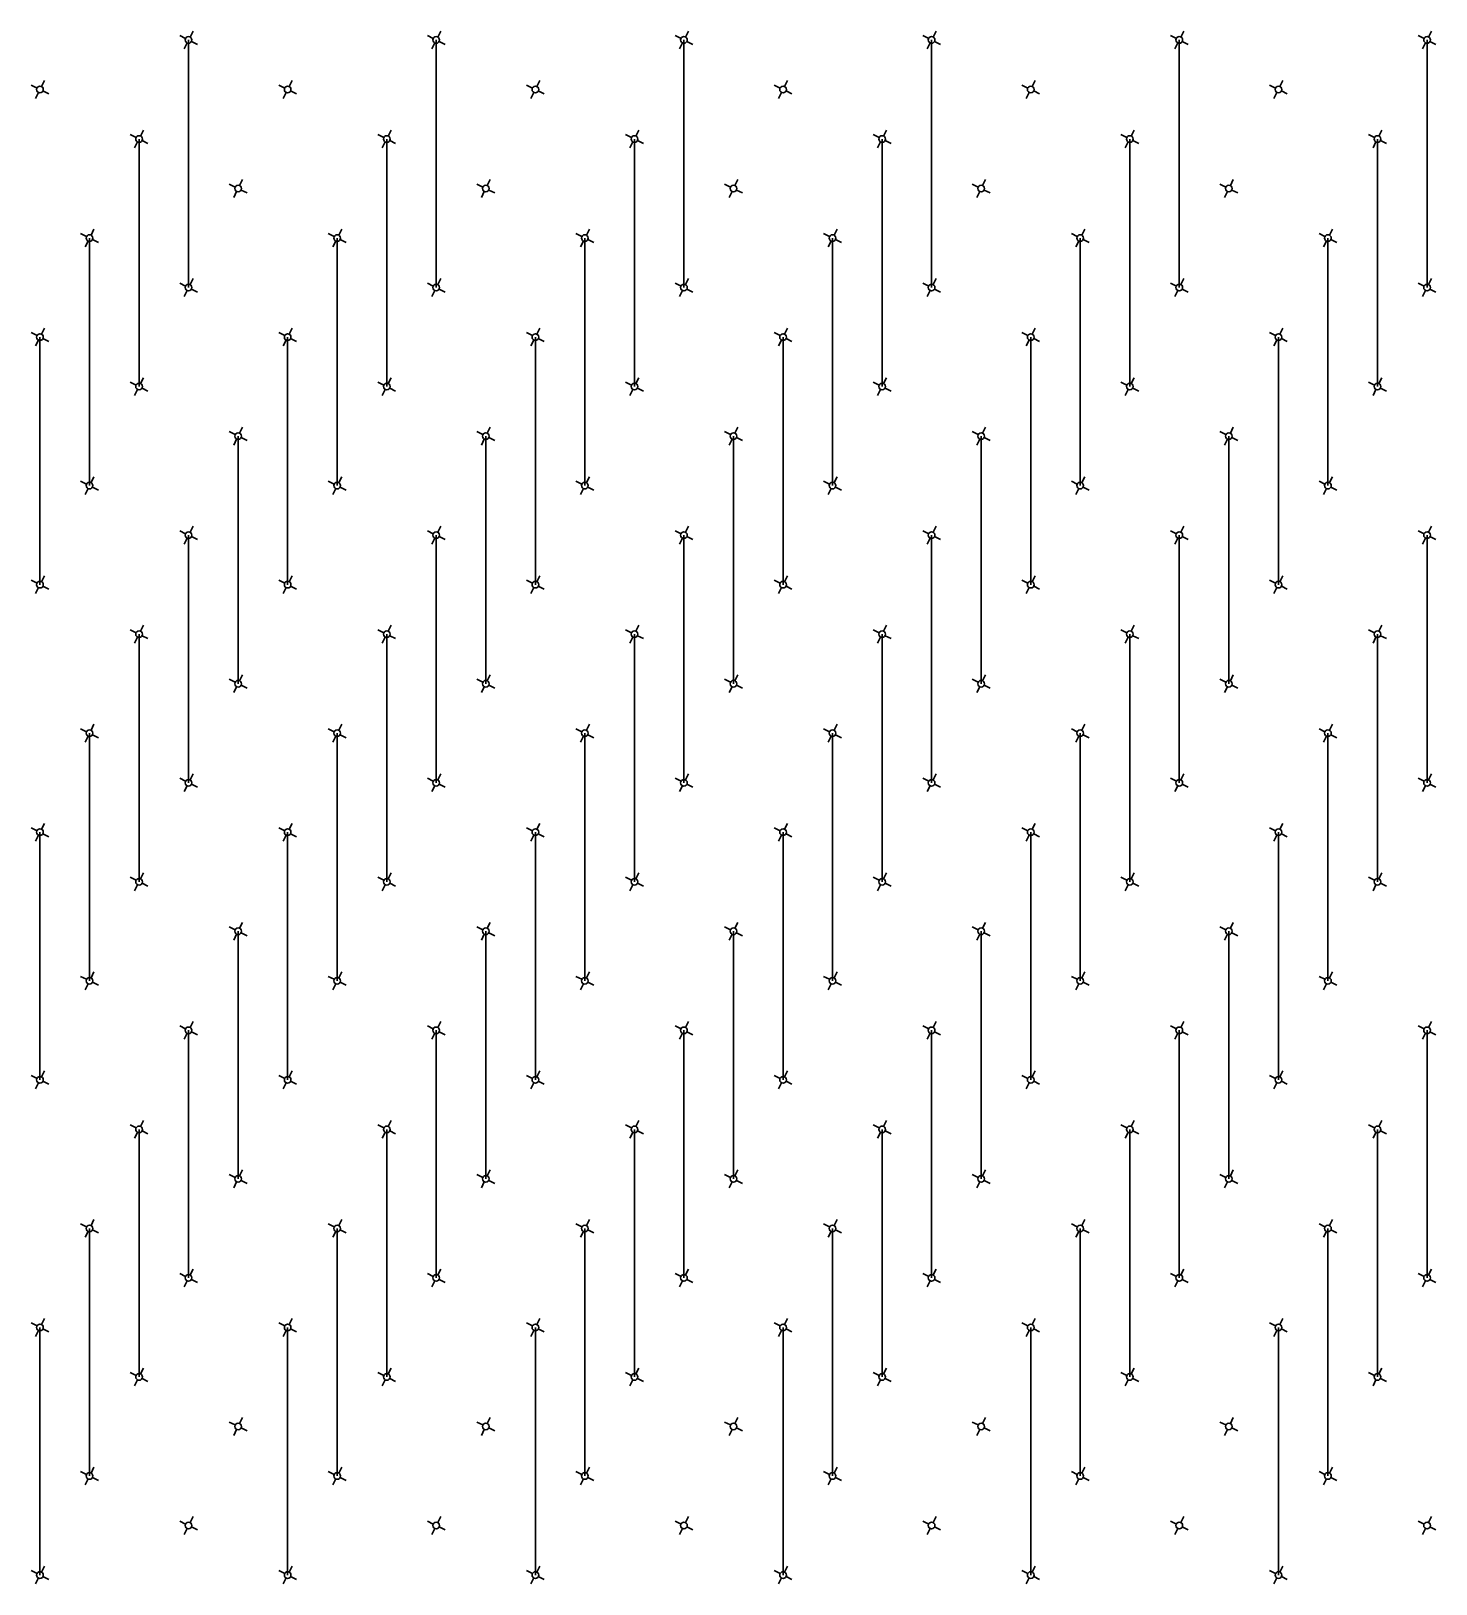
# Model space of a CAD drawing. Header units: millimetres. Extents: x 939 to 21029, y -693 to 9787.
# Drawn here: x 5473 to 6107, y 689 to 1391 of the extents above; entities that cross this region are included whole.
import ezdxf

# ---------------------------------------------------------------- set-up
doc = ezdxf.new("R2010")
doc.units = ezdxf.units.MM
for name, color, linetype, lineweight in [('橘黄色', 30, 'Continuous', 30), ('浅蓝色', 141, 'Continuous', 30), ('灰色', 9, 'Continuous', 30), ('蓝色', 160, 'Continuous', 30), ('黄色', 41, 'Continuous', 30), ('黑白', 7, 'Continuous', 30)]:
    doc.layers.add(name, color=color, linetype=linetype, lineweight=lineweight)

msp = doc.modelspace()

# ---------------------------------------------------------------- linework, layer by layer
at = {"layer": '橘黄色'}
for p, q in [((5542.88, 1387.32), (5540.2, 1388.66)), ((5654.68, 1387.32), (5652, 1388.66)), ((5766.49, 1387.32), (5763.8, 1388.66)), ((5878.29, 1387.32), (5875.61, 1388.66)), ((5990.09, 1387.32), (5987.41, 1388.66)), ((6101.9, 1387.32), (6099.21, 1388.66)), ((5478.48, 1363.62), (5481.16, 1362.28)), ((5590.28, 1363.62), (5592.97, 1362.28)), ((5702.09, 1363.62), (5704.77, 1362.28)), ((5813.89, 1363.62), (5816.57, 1362.28)), ((5925.69, 1363.62), (5928.38, 1362.28)), ((6037.5, 1363.62), (6040.18, 1362.28)), ((5520.52, 1342.6), (5517.84, 1343.94)), ((5632.32, 1342.6), (5629.64, 1343.94)), ((5744.13, 1342.6), (5741.44, 1343.94)), ((5855.93, 1342.6), (5853.25, 1343.94)), ((5967.73, 1342.6), (5965.05, 1343.94)), ((6079.54, 1342.6), (6076.85, 1343.94)), ((5567.92, 1318.9), (5570.61, 1317.56)), ((5679.73, 1318.9), (5682.41, 1317.56)), ((5791.53, 1318.9), (5794.21, 1317.56)), ((5903.33, 1318.9), (5906.02, 1317.56)), ((6015.14, 1318.9), (6017.82, 1317.56)), ((5498.16, 1297.88), (5495.47, 1299.22)), ((5609.96, 1297.88), (5607.28, 1299.22)), ((5721.76, 1297.88), (5719.08, 1299.22)), ((5833.57, 1297.88), (5830.88, 1299.22)), ((5945.37, 1297.88), (5942.69, 1299.22)), ((6057.17, 1297.88), (6054.49, 1299.22)), ((5545.56, 1274.18), (5548.25, 1272.83)), ((5657.37, 1274.18), (5660.05, 1272.83)), ((5769.17, 1274.18), (5771.85, 1272.83)), ((5880.97, 1274.18), (5883.66, 1272.83)), ((5992.78, 1274.18), (5995.46, 1272.83)), ((6104.58, 1274.18), (6107.26, 1272.83)), ((5475.8, 1253.16), (5473.11, 1254.5)), ((5587.6, 1253.16), (5584.92, 1254.5)), ((5699.4, 1253.16), (5696.72, 1254.5)), ((5811.21, 1253.16), (5808.52, 1254.5)), ((5923.01, 1253.16), (5920.33, 1254.5)), ((6034.81, 1253.16), (6032.13, 1254.5)), ((5523.2, 1229.46), (5525.89, 1228.11)), ((5635.01, 1229.46), (5637.69, 1228.11)), ((5746.81, 1229.46), (5749.49, 1228.11)), ((5858.61, 1229.46), (5861.3, 1228.11)), ((5970.42, 1229.46), (5973.1, 1228.11)), ((6082.22, 1229.46), (6084.9, 1228.11)), ((5565.24, 1208.44), (5562.56, 1209.78)), ((5677.04, 1208.44), (5674.36, 1209.78)), ((5788.85, 1208.44), (5786.16, 1209.78)), ((5900.65, 1208.44), (5897.97, 1209.78)), ((6012.45, 1208.44), (6009.77, 1209.78)), ((5500.84, 1184.73), (5503.52, 1183.39)), ((5612.64, 1184.73), (5615.33, 1183.39)), ((5724.45, 1184.73), (5727.13, 1183.39)), ((5836.25, 1184.73), (5838.93, 1183.39)), ((5948.05, 1184.73), (5950.74, 1183.39)), ((6059.86, 1184.73), (6062.54, 1183.39)), ((5542.88, 1163.71), (5540.2, 1165.06)), ((5654.68, 1163.71), (5652, 1165.06)), ((5766.49, 1163.71), (5763.8, 1165.06)), ((5878.29, 1163.71), (5875.61, 1165.06)), ((5990.09, 1163.71), (5987.41, 1165.06)), ((6101.9, 1163.71), (6099.21, 1165.06)), ((5478.48, 1140.01), (5481.16, 1138.67)), ((5590.28, 1140.01), (5592.97, 1138.67)), ((5702.09, 1140.01), (5704.77, 1138.67)), ((5813.89, 1140.01), (5816.57, 1138.67)), ((5925.69, 1140.01), (5928.38, 1138.67)), ((6037.5, 1140.01), (6040.18, 1138.67)), ((5520.52, 1118.99), (5517.84, 1120.33)), ((5632.32, 1118.99), (5629.64, 1120.33)), ((5744.13, 1118.99), (5741.44, 1120.33)), ((5855.93, 1118.99), (5853.25, 1120.33)), ((5967.73, 1118.99), (5965.05, 1120.33)), ((6079.54, 1118.99), (6076.85, 1120.33)), ((5567.92, 1095.29), (5570.61, 1093.95)), ((5679.73, 1095.29), (5682.41, 1093.95)), ((5791.53, 1095.29), (5794.21, 1093.95)), ((5903.33, 1095.29), (5906.02, 1093.95)), ((6015.14, 1095.29), (6017.82, 1093.95)), ((5498.16, 1074.27), (5495.47, 1075.61)), ((5609.96, 1074.27), (5607.28, 1075.61)), ((5721.76, 1074.27), (5719.08, 1075.61)), ((5833.57, 1074.27), (5830.88, 1075.61)), ((5945.37, 1074.27), (5942.69, 1075.61)), ((6057.17, 1074.27), (6054.49, 1075.61)), ((5545.56, 1050.57), (5548.25, 1049.23)), ((5657.37, 1050.57), (5660.05, 1049.23)), ((5769.17, 1050.57), (5771.85, 1049.23)), ((5880.97, 1050.57), (5883.66, 1049.23)), ((5992.78, 1050.57), (5995.46, 1049.23)), ((6104.58, 1050.57), (6107.26, 1049.23)), ((5475.8, 1029.55), (5473.11, 1030.89)), ((5587.6, 1029.55), (5584.92, 1030.89)), ((5699.4, 1029.55), (5696.72, 1030.89)), ((5811.21, 1029.55), (5808.52, 1030.89)), ((5923.01, 1029.55), (5920.33, 1030.89)), ((6034.81, 1029.55), (6032.13, 1030.89)), ((5523.2, 1005.85), (5525.89, 1004.51)), ((5635.01, 1005.85), (5637.69, 1004.51)), ((5746.81, 1005.85), (5749.49, 1004.51)), ((5858.61, 1005.85), (5861.3, 1004.51)), ((5970.42, 1005.85), (5973.1, 1004.51)), ((6082.22, 1005.85), (6084.9, 1004.51)), ((5565.24, 984.83), (5562.56, 986.17)), ((5677.04, 984.83), (5674.36, 986.17)), ((5788.85, 984.83), (5786.16, 986.17)), ((5900.65, 984.83), (5897.97, 986.17)), ((6012.45, 984.83), (6009.77, 986.17)), ((5500.84, 961.13), (5503.52, 959.79)), ((5612.64, 961.13), (5615.33, 959.79)), ((5724.45, 961.13), (5727.13, 959.79)), ((5836.25, 961.13), (5838.93, 959.79)), ((5948.05, 961.13), (5950.74, 959.79)), ((6059.86, 961.13), (6062.54, 959.79)), ((5542.88, 940.11), (5540.2, 941.45)), ((5654.68, 940.11), (5652, 941.45)), ((5766.49, 940.11), (5763.8, 941.45)), ((5878.29, 940.11), (5875.61, 941.45)), ((5990.09, 940.11), (5987.41, 941.45)), ((6101.9, 940.11), (6099.21, 941.45)), ((5478.48, 916.41), (5481.16, 915.06)), ((5590.28, 916.41), (5592.97, 915.06)), ((5702.09, 916.41), (5704.77, 915.06)), ((5813.89, 916.41), (5816.57, 915.06)), ((5925.69, 916.41), (5928.38, 915.06)), ((6037.5, 916.41), (6040.18, 915.06)), ((5520.52, 895.39), (5517.84, 896.73)), ((5632.32, 895.39), (5629.64, 896.73)), ((5744.13, 895.39), (5741.44, 896.73)), ((5855.93, 895.39), (5853.25, 896.73)), ((5967.73, 895.39), (5965.05, 896.73)), ((6079.54, 895.39), (6076.85, 896.73)), ((5567.92, 871.68), (5570.61, 870.34)), ((5679.73, 871.68), (5682.41, 870.34)), ((5791.53, 871.68), (5794.21, 870.34)), ((5903.33, 871.68), (5906.02, 870.34)), ((6015.14, 871.68), (6017.82, 870.34)), ((5498.16, 850.67), (5495.47, 852.01)), ((5609.96, 850.67), (5607.28, 852.01)), ((5721.76, 850.67), (5719.08, 852.01)), ((5833.57, 850.67), (5830.88, 852.01)), ((5945.37, 850.67), (5942.69, 852.01)), ((6057.17, 850.67), (6054.49, 852.01)), ((5545.56, 826.96), (5548.25, 825.62)), ((5657.37, 826.96), (5660.05, 825.62)), ((5769.17, 826.96), (5771.85, 825.62)), ((5880.97, 826.96), (5883.66, 825.62)), ((5992.78, 826.96), (5995.46, 825.62)), ((6104.58, 826.96), (6107.26, 825.62)), ((5475.8, 805.94), (5473.11, 807.29)), ((5587.6, 805.94), (5584.92, 807.29)), ((5699.4, 805.94), (5696.72, 807.29)), ((5811.21, 805.94), (5808.52, 807.29)), ((5923.01, 805.94), (5920.33, 807.29)), ((6034.81, 805.94), (6032.13, 807.29)), ((5523.2, 782.24), (5525.89, 780.9)), ((5635.01, 782.24), (5637.69, 780.9)), ((5746.81, 782.24), (5749.49, 780.9)), ((5858.61, 782.24), (5861.3, 780.9)), ((5970.42, 782.24), (5973.1, 780.9)), ((6082.22, 782.24), (6084.9, 780.9)), ((5565.24, 761.22), (5562.56, 762.56)), ((5677.04, 761.22), (5674.36, 762.56)), ((5788.85, 761.22), (5786.16, 762.56)), ((5900.65, 761.22), (5897.97, 762.56)), ((6012.45, 761.22), (6009.77, 762.56)), ((5500.84, 737.52), (5503.52, 736.18)), ((5612.64, 737.52), (5615.33, 736.18)), ((5724.45, 737.52), (5727.13, 736.18)), ((5836.25, 737.52), (5838.93, 736.18)), ((5948.05, 737.52), (5950.74, 736.18)), ((6059.86, 737.52), (6062.54, 736.18)), ((5542.88, 716.5), (5540.2, 717.84)), ((5654.68, 716.5), (5652, 717.84)), ((5766.49, 716.5), (5763.8, 717.84)), ((5878.29, 716.5), (5875.61, 717.84)), ((5990.09, 716.5), (5987.41, 717.84)), ((6101.9, 716.5), (6099.21, 717.84)), ((5478.48, 692.8), (5481.16, 691.46)), ((5590.28, 692.8), (5592.97, 691.46)), ((5702.09, 692.8), (5704.77, 691.46)), ((5813.89, 692.8), (5816.57, 691.46)), ((5925.69, 692.8), (5928.38, 691.46)), ((6037.5, 692.8), (6040.18, 691.46))]:
    msp.add_line(p, q, dxfattribs=at)
at = {"layer": '浅蓝色'}
for p, q in [((5545.56, 1385.98), (5548.25, 1384.64)), ((5657.37, 1385.98), (5660.05, 1384.64)), ((5769.17, 1385.98), (5771.85, 1384.64)), ((5880.97, 1385.98), (5883.66, 1384.64)), ((5992.78, 1385.98), (5995.46, 1384.64)), ((6104.58, 1385.98), (6107.26, 1384.64)), ((5475.8, 1364.96), (5473.11, 1366.3)), ((5587.6, 1364.96), (5584.92, 1366.3)), ((5699.4, 1364.96), (5696.72, 1366.3)), ((5811.21, 1364.96), (5808.52, 1366.3)), ((5923.01, 1364.96), (5920.33, 1366.3)), ((6034.81, 1364.96), (6032.13, 1366.3)), ((5523.2, 1341.26), (5525.89, 1339.92)), ((5635.01, 1341.26), (5637.69, 1339.92)), ((5746.81, 1341.26), (5749.49, 1339.92)), ((5858.61, 1341.26), (5861.3, 1339.92)), ((5970.42, 1341.26), (5973.1, 1339.92)), ((6082.22, 1341.26), (6084.9, 1339.92)), ((5565.24, 1320.24), (5562.56, 1321.58)), ((5677.04, 1320.24), (5674.36, 1321.58)), ((5788.85, 1320.24), (5786.16, 1321.58)), ((5900.65, 1320.24), (5897.97, 1321.58)), ((6012.45, 1320.24), (6009.77, 1321.58)), ((5500.84, 1296.54), (5503.52, 1295.2)), ((5612.64, 1296.54), (5615.33, 1295.2)), ((5724.45, 1296.54), (5727.13, 1295.2)), ((5836.25, 1296.54), (5838.93, 1295.2)), ((5948.05, 1296.54), (5950.74, 1295.2)), ((6059.86, 1296.54), (6062.54, 1295.2)), ((5542.88, 1275.52), (5540.2, 1276.86)), ((5654.68, 1275.52), (5652, 1276.86)), ((5766.49, 1275.52), (5763.8, 1276.86)), ((5878.29, 1275.52), (5875.61, 1276.86)), ((5990.09, 1275.52), (5987.41, 1276.86)), ((6101.9, 1275.52), (6099.21, 1276.86)), ((5478.48, 1251.82), (5481.16, 1250.47)), ((5590.28, 1251.82), (5592.97, 1250.47)), ((5702.09, 1251.82), (5704.77, 1250.47)), ((5813.89, 1251.82), (5816.57, 1250.47)), ((5925.69, 1251.82), (5928.38, 1250.47)), ((6037.5, 1251.82), (6040.18, 1250.47)), ((5520.52, 1230.8), (5517.84, 1232.14)), ((5632.32, 1230.8), (5629.64, 1232.14)), ((5744.13, 1230.8), (5741.44, 1232.14)), ((5855.93, 1230.8), (5853.25, 1232.14)), ((5967.73, 1230.8), (5965.05, 1232.14)), ((6079.54, 1230.8), (6076.85, 1232.14)), ((5567.92, 1207.09), (5570.61, 1205.75)), ((5679.73, 1207.09), (5682.41, 1205.75)), ((5791.53, 1207.09), (5794.21, 1205.75)), ((5903.33, 1207.09), (5906.02, 1205.75)), ((6015.14, 1207.09), (6017.82, 1205.75)), ((5498.16, 1186.08), (5495.47, 1187.42)), ((5609.96, 1186.08), (5607.28, 1187.42)), ((5721.76, 1186.08), (5719.08, 1187.42)), ((5833.57, 1186.08), (5830.88, 1187.42)), ((5945.37, 1186.08), (5942.69, 1187.42)), ((6057.17, 1186.08), (6054.49, 1187.42)), ((5545.56, 1162.37), (5548.25, 1161.03)), ((5657.37, 1162.37), (5660.05, 1161.03)), ((5769.17, 1162.37), (5771.85, 1161.03)), ((5880.97, 1162.37), (5883.66, 1161.03)), ((5992.78, 1162.37), (5995.46, 1161.03)), ((6104.58, 1162.37), (6107.26, 1161.03)), ((5475.8, 1141.35), (5473.11, 1142.7)), ((5587.6, 1141.35), (5584.92, 1142.7)), ((5699.4, 1141.35), (5696.72, 1142.7)), ((5811.21, 1141.35), (5808.52, 1142.7)), ((5923.01, 1141.35), (5920.33, 1142.7)), ((6034.81, 1141.35), (6032.13, 1142.7)), ((5523.2, 1117.65), (5525.89, 1116.31)), ((5635.01, 1117.65), (5637.69, 1116.31)), ((5746.81, 1117.65), (5749.49, 1116.31)), ((5858.61, 1117.65), (5861.3, 1116.31)), ((5970.42, 1117.65), (5973.1, 1116.31)), ((6082.22, 1117.65), (6084.9, 1116.31)), ((5565.24, 1096.63), (5562.56, 1097.97)), ((5677.04, 1096.63), (5674.36, 1097.97)), ((5788.85, 1096.63), (5786.16, 1097.97)), ((5900.65, 1096.63), (5897.97, 1097.97)), ((6012.45, 1096.63), (6009.77, 1097.97)), ((5500.84, 1072.93), (5503.52, 1071.59)), ((5612.64, 1072.93), (5615.33, 1071.59)), ((5724.45, 1072.93), (5727.13, 1071.59)), ((5836.25, 1072.93), (5838.93, 1071.59)), ((5948.05, 1072.93), (5950.74, 1071.59)), ((6059.86, 1072.93), (6062.54, 1071.59)), ((5542.88, 1051.91), (5540.2, 1053.25)), ((5654.68, 1051.91), (5652, 1053.25)), ((5766.49, 1051.91), (5763.8, 1053.25)), ((5878.29, 1051.91), (5875.61, 1053.25)), ((5990.09, 1051.91), (5987.41, 1053.25)), ((6101.9, 1051.91), (6099.21, 1053.25)), ((5478.48, 1028.21), (5481.16, 1026.87)), ((5590.28, 1028.21), (5592.97, 1026.87)), ((5702.09, 1028.21), (5704.77, 1026.87)), ((5813.89, 1028.21), (5816.57, 1026.87)), ((5925.69, 1028.21), (5928.38, 1026.87)), ((6037.5, 1028.21), (6040.18, 1026.87)), ((5520.52, 1007.19), (5517.84, 1008.53)), ((5632.32, 1007.19), (5629.64, 1008.53)), ((5744.13, 1007.19), (5741.44, 1008.53)), ((5855.93, 1007.19), (5853.25, 1008.53)), ((5967.73, 1007.19), (5965.05, 1008.53)), ((6079.54, 1007.19), (6076.85, 1008.53)), ((5567.92, 983.49), (5570.61, 982.15)), ((5679.73, 983.49), (5682.41, 982.15)), ((5791.53, 983.49), (5794.21, 982.15)), ((5903.33, 983.49), (5906.02, 982.15)), ((6015.14, 983.49), (6017.82, 982.15)), ((5498.16, 962.47), (5495.47, 963.81)), ((5609.96, 962.47), (5607.28, 963.81)), ((5721.76, 962.47), (5719.08, 963.81)), ((5833.57, 962.47), (5830.88, 963.81)), ((5945.37, 962.47), (5942.69, 963.81)), ((6057.17, 962.47), (6054.49, 963.81)), ((5545.56, 938.77), (5548.25, 937.42)), ((5657.37, 938.77), (5660.05, 937.42)), ((5769.17, 938.77), (5771.85, 937.42)), ((5880.97, 938.77), (5883.66, 937.42)), ((5992.78, 938.77), (5995.46, 937.42)), ((6104.58, 938.77), (6107.26, 937.42)), ((5475.8, 917.75), (5473.11, 919.09)), ((5587.6, 917.75), (5584.92, 919.09)), ((5699.4, 917.75), (5696.72, 919.09)), ((5811.21, 917.75), (5808.52, 919.09)), ((5923.01, 917.75), (5920.33, 919.09)), ((6034.81, 917.75), (6032.13, 919.09)), ((5523.2, 894.04), (5525.89, 892.7)), ((5635.01, 894.04), (5637.69, 892.7)), ((5746.81, 894.04), (5749.49, 892.7)), ((5858.61, 894.04), (5861.3, 892.7)), ((5970.42, 894.04), (5973.1, 892.7)), ((6082.22, 894.04), (6084.9, 892.7)), ((5565.24, 873.03), (5562.56, 874.37)), ((5677.04, 873.03), (5674.36, 874.37)), ((5788.85, 873.03), (5786.16, 874.37)), ((5900.65, 873.03), (5897.97, 874.37)), ((6012.45, 873.03), (6009.77, 874.37)), ((5500.84, 849.32), (5503.52, 847.98)), ((5612.64, 849.32), (5615.33, 847.98)), ((5724.45, 849.32), (5727.13, 847.98)), ((5836.25, 849.32), (5838.93, 847.98)), ((5948.05, 849.32), (5950.74, 847.98)), ((6059.86, 849.32), (6062.54, 847.98)), ((5542.88, 828.3), (5540.2, 829.65)), ((5654.68, 828.3), (5652, 829.65)), ((5766.49, 828.3), (5763.8, 829.65)), ((5878.29, 828.3), (5875.61, 829.65)), ((5990.09, 828.3), (5987.41, 829.65)), ((6101.9, 828.3), (6099.21, 829.65)), ((5478.48, 804.6), (5481.16, 803.26)), ((5590.28, 804.6), (5592.97, 803.26)), ((5702.09, 804.6), (5704.77, 803.26)), ((5813.89, 804.6), (5816.57, 803.26)), ((5925.69, 804.6), (5928.38, 803.26)), ((6037.5, 804.6), (6040.18, 803.26)), ((5520.52, 783.58), (5517.84, 784.92)), ((5632.32, 783.58), (5629.64, 784.92)), ((5744.13, 783.58), (5741.44, 784.92)), ((5855.93, 783.58), (5853.25, 784.92)), ((5967.73, 783.58), (5965.05, 784.92)), ((6079.54, 783.58), (6076.85, 784.92)), ((5567.92, 759.88), (5570.61, 758.54)), ((5679.73, 759.88), (5682.41, 758.54)), ((5791.53, 759.88), (5794.21, 758.54)), ((5903.33, 759.88), (5906.02, 758.54)), ((6015.14, 759.88), (6017.82, 758.54)), ((5498.16, 738.86), (5495.47, 740.2)), ((5609.96, 738.86), (5607.28, 740.2)), ((5721.76, 738.86), (5719.08, 740.2)), ((5833.57, 738.86), (5830.88, 740.2)), ((5945.37, 738.86), (5942.69, 740.2)), ((6057.17, 738.86), (6054.49, 740.2)), ((5545.56, 715.16), (5548.25, 713.82)), ((5657.37, 715.16), (5660.05, 713.82)), ((5769.17, 715.16), (5771.85, 713.82)), ((5880.97, 715.16), (5883.66, 713.82)), ((5992.78, 715.16), (5995.46, 713.82)), ((6104.58, 715.16), (6107.26, 713.82)), ((5475.8, 694.14), (5473.11, 695.48)), ((5587.6, 694.14), (5584.92, 695.48)), ((5699.4, 694.14), (5696.72, 695.48)), ((5811.21, 694.14), (5808.52, 695.48)), ((5923.01, 694.14), (5920.33, 695.48)), ((6034.81, 694.14), (6032.13, 695.48))]:
    msp.add_line(p, q, dxfattribs=at)
at = {"layer": '灰色'}
for p, q in [((5544.89, 1387.99), (5546.23, 1390.68)), ((5656.7, 1387.99), (5658.04, 1390.68)), ((5768.5, 1387.99), (5769.84, 1390.68)), ((5880.3, 1387.99), (5881.64, 1390.68)), ((5992.11, 1387.99), (5993.45, 1390.68)), ((6103.91, 1387.99), (6105.25, 1390.68)), ((5542.21, 1382.63), (5543.55, 1385.31)), ((5654.01, 1382.63), (5655.35, 1385.31)), ((5765.82, 1382.63), (5767.16, 1385.31)), ((5877.62, 1382.63), (5878.96, 1385.31)), ((5989.42, 1382.63), (5990.76, 1385.31)), ((6101.23, 1382.63), (6102.57, 1385.31)), ((5477.81, 1365.63), (5479.15, 1368.31)), ((5589.61, 1365.63), (5590.95, 1368.31)), ((5701.42, 1365.63), (5702.76, 1368.31)), ((5813.22, 1365.63), (5814.56, 1368.31)), ((5925.02, 1365.63), (5926.36, 1368.31)), ((6036.83, 1365.63), (6038.17, 1368.31)), ((5475.13, 1360.27), (5476.47, 1362.95)), ((5586.93, 1360.27), (5588.27, 1362.95)), ((5698.73, 1360.27), (5700.07, 1362.95)), ((5810.54, 1360.27), (5811.88, 1362.95)), ((5922.34, 1360.27), (5923.68, 1362.95)), ((6034.14, 1360.27), (6035.48, 1362.95)), ((5519.85, 1337.9), (5521.19, 1340.59)), ((5522.53, 1343.27), (5523.87, 1345.95)), ((5631.65, 1337.9), (5632.99, 1340.59)), ((5634.33, 1343.27), (5635.68, 1345.95)), ((5743.45, 1337.9), (5744.8, 1340.59)), ((5746.14, 1343.27), (5747.48, 1345.95)), ((5855.26, 1337.9), (5856.6, 1340.59)), ((5857.94, 1343.27), (5859.28, 1345.95)), ((5967.06, 1337.9), (5968.4, 1340.59)), ((5969.74, 1343.27), (5971.09, 1345.95)), ((6078.86, 1337.9), (6080.21, 1340.59)), ((6081.55, 1343.27), (6082.89, 1345.95)), ((5567.25, 1320.91), (5568.59, 1323.59)), ((5679.06, 1320.91), (5680.4, 1323.59)), ((5790.86, 1320.91), (5792.2, 1323.59)), ((5902.66, 1320.91), (5904, 1323.59)), ((6014.47, 1320.91), (6015.81, 1323.59)), ((5564.57, 1315.54), (5565.91, 1318.23)), ((5676.37, 1315.54), (5677.71, 1318.23)), ((5788.18, 1315.54), (5789.52, 1318.23)), ((5899.98, 1315.54), (5901.32, 1318.23)), ((6011.78, 1315.54), (6013.12, 1318.23)), ((5500.17, 1298.55), (5501.51, 1301.23)), ((5611.97, 1298.55), (5613.32, 1301.23)), ((5723.78, 1298.55), (5725.12, 1301.23)), ((5835.58, 1298.55), (5836.92, 1301.23)), ((5947.38, 1298.55), (5948.73, 1301.23)), ((6059.19, 1298.55), (6060.53, 1301.23)), ((5497.49, 1293.18), (5498.83, 1295.87)), ((5609.29, 1293.18), (5610.63, 1295.87)), ((5721.09, 1293.18), (5722.44, 1295.87)), ((5832.9, 1293.18), (5834.24, 1295.87)), ((5944.7, 1293.18), (5946.04, 1295.87)), ((6056.5, 1293.18), (6057.85, 1295.87)), ((5544.89, 1276.19), (5546.23, 1278.87)), ((5656.7, 1276.19), (5658.04, 1278.87)), ((5768.5, 1276.19), (5769.84, 1278.87)), ((5880.3, 1276.19), (5881.64, 1278.87)), ((5992.11, 1276.19), (5993.45, 1278.87)), ((6103.91, 1276.19), (6105.25, 1278.87)), ((5542.21, 1270.82), (5543.55, 1273.51)), ((5654.01, 1270.82), (5655.35, 1273.51)), ((5765.82, 1270.82), (5767.16, 1273.51)), ((5877.62, 1270.82), (5878.96, 1273.51)), ((5989.42, 1270.82), (5990.76, 1273.51)), ((6101.23, 1270.82), (6102.57, 1273.51)), ((5477.81, 1253.83), (5479.15, 1256.51)), ((5589.61, 1253.83), (5590.95, 1256.51)), ((5701.42, 1253.83), (5702.76, 1256.51)), ((5813.22, 1253.83), (5814.56, 1256.51)), ((5925.02, 1253.83), (5926.36, 1256.51)), ((6036.83, 1253.83), (6038.17, 1256.51)), ((5475.13, 1248.46), (5476.47, 1251.14)), ((5586.93, 1248.46), (5588.27, 1251.14)), ((5698.73, 1248.46), (5700.07, 1251.14)), ((5810.54, 1248.46), (5811.88, 1251.14)), ((5922.34, 1248.46), (5923.68, 1251.14)), ((6034.14, 1248.46), (6035.48, 1251.14)), ((5519.85, 1226.1), (5521.19, 1228.78)), ((5522.53, 1231.47), (5523.87, 1234.15)), ((5631.65, 1226.1), (5632.99, 1228.78)), ((5634.33, 1231.47), (5635.68, 1234.15)), ((5743.45, 1226.1), (5744.8, 1228.78)), ((5746.14, 1231.47), (5747.48, 1234.15)), ((5855.26, 1226.1), (5856.6, 1228.78)), ((5857.94, 1231.47), (5859.28, 1234.15)), ((5967.06, 1226.1), (5968.4, 1228.78)), ((5969.74, 1231.47), (5971.09, 1234.15)), ((6078.86, 1226.1), (6080.21, 1228.78)), ((6081.55, 1231.47), (6082.89, 1234.15)), ((5564.57, 1203.74), (5565.91, 1206.42)), ((5567.25, 1209.11), (5568.59, 1211.79)), ((5676.37, 1203.74), (5677.71, 1206.42)), ((5679.06, 1209.11), (5680.4, 1211.79)), ((5788.18, 1203.74), (5789.52, 1206.42)), ((5790.86, 1209.11), (5792.2, 1211.79)), ((5899.98, 1203.74), (5901.32, 1206.42)), ((5902.66, 1209.11), (5904, 1211.79)), ((6011.78, 1203.74), (6013.12, 1206.42)), ((6014.47, 1209.11), (6015.81, 1211.79)), ((5500.17, 1186.75), (5501.51, 1189.43)), ((5611.97, 1186.75), (5613.32, 1189.43)), ((5723.78, 1186.75), (5725.12, 1189.43)), ((5835.58, 1186.75), (5836.92, 1189.43)), ((5947.38, 1186.75), (5948.73, 1189.43)), ((6059.19, 1186.75), (6060.53, 1189.43)), ((5497.49, 1181.38), (5498.83, 1184.06)), ((5609.29, 1181.38), (5610.63, 1184.06)), ((5721.09, 1181.38), (5722.44, 1184.06)), ((5832.9, 1181.38), (5834.24, 1184.06)), ((5944.7, 1181.38), (5946.04, 1184.06)), ((6056.5, 1181.38), (6057.85, 1184.06)), ((5544.89, 1164.39), (5546.23, 1167.07)), ((5656.7, 1164.39), (5658.04, 1167.07)), ((5768.5, 1164.39), (5769.84, 1167.07)), ((5880.3, 1164.39), (5881.64, 1167.07)), ((5992.11, 1164.39), (5993.45, 1167.07)), ((6103.91, 1164.39), (6105.25, 1167.07)), ((5542.21, 1159.02), (5543.55, 1161.7)), ((5654.01, 1159.02), (5655.35, 1161.7)), ((5765.82, 1159.02), (5767.16, 1161.7)), ((5877.62, 1159.02), (5878.96, 1161.7)), ((5989.42, 1159.02), (5990.76, 1161.7)), ((6101.23, 1159.02), (6102.57, 1161.7)), ((5477.81, 1142.02), (5479.15, 1144.71)), ((5589.61, 1142.02), (5590.95, 1144.71)), ((5701.42, 1142.02), (5702.76, 1144.71)), ((5813.22, 1142.02), (5814.56, 1144.71)), ((5925.02, 1142.02), (5926.36, 1144.71)), ((6036.83, 1142.02), (6038.17, 1144.71)), ((5475.13, 1136.66), (5476.47, 1139.34)), ((5586.93, 1136.66), (5588.27, 1139.34)), ((5698.73, 1136.66), (5700.07, 1139.34)), ((5810.54, 1136.66), (5811.88, 1139.34)), ((5922.34, 1136.66), (5923.68, 1139.34)), ((6034.14, 1136.66), (6035.48, 1139.34)), ((5522.53, 1119.66), (5523.87, 1122.35)), ((5634.33, 1119.66), (5635.68, 1122.35)), ((5746.14, 1119.66), (5747.48, 1122.35)), ((5857.94, 1119.66), (5859.28, 1122.35)), ((5969.74, 1119.66), (5971.09, 1122.35)), ((6081.55, 1119.66), (6082.89, 1122.35)), ((5519.85, 1114.3), (5521.19, 1116.98)), ((5631.65, 1114.3), (5632.99, 1116.98)), ((5743.45, 1114.3), (5744.8, 1116.98)), ((5855.26, 1114.3), (5856.6, 1116.98)), ((5967.06, 1114.3), (5968.4, 1116.98)), ((6078.86, 1114.3), (6080.21, 1116.98)), ((5564.57, 1091.94), (5565.91, 1094.62)), ((5567.25, 1097.3), (5568.59, 1099.99)), ((5676.37, 1091.94), (5677.71, 1094.62)), ((5679.06, 1097.3), (5680.4, 1099.99)), ((5788.18, 1091.94), (5789.52, 1094.62)), ((5790.86, 1097.3), (5792.2, 1099.99)), ((5899.98, 1091.94), (5901.32, 1094.62)), ((5902.66, 1097.3), (5904, 1099.99)), ((6011.78, 1091.94), (6013.12, 1094.62)), ((6014.47, 1097.3), (6015.81, 1099.99)), ((5500.17, 1074.94), (5501.51, 1077.63)), ((5611.97, 1074.94), (5613.32, 1077.63)), ((5723.78, 1074.94), (5725.12, 1077.63)), ((5835.58, 1074.94), (5836.92, 1077.63)), ((5947.38, 1074.94), (5948.73, 1077.63)), ((6059.19, 1074.94), (6060.53, 1077.63)), ((5497.49, 1069.58), (5498.83, 1072.26)), ((5609.29, 1069.58), (5610.63, 1072.26)), ((5721.09, 1069.58), (5722.44, 1072.26)), ((5832.9, 1069.58), (5834.24, 1072.26)), ((5944.7, 1069.58), (5946.04, 1072.26)), ((6056.5, 1069.58), (6057.85, 1072.26)), ((5544.89, 1052.58), (5546.23, 1055.27)), ((5656.7, 1052.58), (5658.04, 1055.27)), ((5768.5, 1052.58), (5769.84, 1055.27)), ((5880.3, 1052.58), (5881.64, 1055.27)), ((5992.11, 1052.58), (5993.45, 1055.27)), ((6103.91, 1052.58), (6105.25, 1055.27)), ((5542.21, 1047.22), (5543.55, 1049.9)), ((5654.01, 1047.22), (5655.35, 1049.9)), ((5765.82, 1047.22), (5767.16, 1049.9)), ((5877.62, 1047.22), (5878.96, 1049.9)), ((5989.42, 1047.22), (5990.76, 1049.9)), ((6101.23, 1047.22), (6102.57, 1049.9)), ((5477.81, 1030.22), (5479.15, 1032.9)), ((5589.61, 1030.22), (5590.95, 1032.9)), ((5701.42, 1030.22), (5702.76, 1032.9)), ((5813.22, 1030.22), (5814.56, 1032.9)), ((5925.02, 1030.22), (5926.36, 1032.9)), ((6036.83, 1030.22), (6038.17, 1032.9)), ((5475.13, 1024.85), (5476.47, 1027.54)), ((5586.93, 1024.85), (5588.27, 1027.54)), ((5698.73, 1024.85), (5700.07, 1027.54)), ((5810.54, 1024.85), (5811.88, 1027.54)), ((5922.34, 1024.85), (5923.68, 1027.54)), ((6034.14, 1024.85), (6035.48, 1027.54)), ((5522.53, 1007.86), (5523.87, 1010.54)), ((5634.33, 1007.86), (5635.68, 1010.54)), ((5746.14, 1007.86), (5747.48, 1010.54)), ((5857.94, 1007.86), (5859.28, 1010.54)), ((5969.74, 1007.86), (5971.09, 1010.54)), ((6081.55, 1007.86), (6082.89, 1010.54)), ((5519.85, 1002.49), (5521.19, 1005.18)), ((5631.65, 1002.49), (5632.99, 1005.18)), ((5743.45, 1002.49), (5744.8, 1005.18)), ((5855.26, 1002.49), (5856.6, 1005.18)), ((5967.06, 1002.49), (5968.4, 1005.18)), ((6078.86, 1002.49), (6080.21, 1005.18)), ((5564.57, 980.13), (5565.91, 982.82)), ((5567.25, 985.5), (5568.59, 988.18)), ((5676.37, 980.13), (5677.71, 982.82)), ((5679.06, 985.5), (5680.4, 988.18)), ((5788.18, 980.13), (5789.52, 982.82)), ((5790.86, 985.5), (5792.2, 988.18)), ((5899.98, 980.13), (5901.32, 982.82)), ((5902.66, 985.5), (5904, 988.18)), ((6011.78, 980.13), (6013.12, 982.82)), ((6014.47, 985.5), (6015.81, 988.18)), ((5500.17, 963.14), (5501.51, 965.82)), ((5611.97, 963.14), (5613.32, 965.82)), ((5723.78, 963.14), (5725.12, 965.82)), ((5835.58, 963.14), (5836.92, 965.82)), ((5947.38, 963.14), (5948.73, 965.82)), ((6059.19, 963.14), (6060.53, 965.82)), ((5497.49, 957.77), (5498.83, 960.46)), ((5609.29, 957.77), (5610.63, 960.46)), ((5721.09, 957.77), (5722.44, 960.46)), ((5832.9, 957.77), (5834.24, 960.46)), ((5944.7, 957.77), (5946.04, 960.46)), ((6056.5, 957.77), (6057.85, 960.46)), ((5544.89, 940.78), (5546.23, 943.46)), ((5656.7, 940.78), (5658.04, 943.46)), ((5768.5, 940.78), (5769.84, 943.46)), ((5880.3, 940.78), (5881.64, 943.46)), ((5992.11, 940.78), (5993.45, 943.46)), ((6103.91, 940.78), (6105.25, 943.46)), ((5542.21, 935.41), (5543.55, 938.1)), ((5654.01, 935.41), (5655.35, 938.1)), ((5765.82, 935.41), (5767.16, 938.1)), ((5877.62, 935.41), (5878.96, 938.1)), ((5989.42, 935.41), (5990.76, 938.1)), ((6101.23, 935.41), (6102.57, 938.1)), ((5477.81, 918.42), (5479.15, 921.1)), ((5589.61, 918.42), (5590.95, 921.1)), ((5701.42, 918.42), (5702.76, 921.1)), ((5813.22, 918.42), (5814.56, 921.1)), ((5925.02, 918.42), (5926.36, 921.1)), ((6036.83, 918.42), (6038.17, 921.1)), ((5475.13, 913.05), (5476.47, 915.73)), ((5586.93, 913.05), (5588.27, 915.73)), ((5698.73, 913.05), (5700.07, 915.73)), ((5810.54, 913.05), (5811.88, 915.73)), ((5922.34, 913.05), (5923.68, 915.73)), ((6034.14, 913.05), (6035.48, 915.73)), ((5522.53, 896.06), (5523.87, 898.74)), ((5634.33, 896.06), (5635.68, 898.74)), ((5746.14, 896.06), (5747.48, 898.74)), ((5857.94, 896.06), (5859.28, 898.74)), ((5969.74, 896.06), (5971.09, 898.74)), ((6081.55, 896.06), (6082.89, 898.74)), ((5519.85, 890.69), (5521.19, 893.37)), ((5631.65, 890.69), (5632.99, 893.37)), ((5743.45, 890.69), (5744.8, 893.37)), ((5855.26, 890.69), (5856.6, 893.37)), ((5967.06, 890.69), (5968.4, 893.37)), ((6078.86, 890.69), (6080.21, 893.37)), ((5564.57, 868.33), (5565.91, 871.01)), ((5567.25, 873.7), (5568.59, 876.38)), ((5676.37, 868.33), (5677.71, 871.01)), ((5679.06, 873.7), (5680.4, 876.38)), ((5788.18, 868.33), (5789.52, 871.01)), ((5790.86, 873.7), (5792.2, 876.38)), ((5899.98, 868.33), (5901.32, 871.01)), ((5902.66, 873.7), (5904, 876.38)), ((6011.78, 868.33), (6013.12, 871.01)), ((6014.47, 873.7), (6015.81, 876.38)), ((5497.49, 845.97), (5498.83, 848.65)), ((5500.17, 851.34), (5501.51, 854.02)), ((5609.29, 845.97), (5610.63, 848.65)), ((5611.97, 851.34), (5613.32, 854.02)), ((5721.09, 845.97), (5722.44, 848.65)), ((5723.78, 851.34), (5725.12, 854.02)), ((5832.9, 845.97), (5834.24, 848.65)), ((5835.58, 851.34), (5836.92, 854.02)), ((5944.7, 845.97), (5946.04, 848.65)), ((5947.38, 851.34), (5948.73, 854.02)), ((6056.5, 845.97), (6057.85, 848.65)), ((6059.19, 851.34), (6060.53, 854.02)), ((5544.89, 828.98), (5546.23, 831.66)), ((5656.7, 828.98), (5658.04, 831.66)), ((5768.5, 828.98), (5769.84, 831.66)), ((5880.3, 828.98), (5881.64, 831.66)), ((5992.11, 828.98), (5993.45, 831.66)), ((6103.91, 828.98), (6105.25, 831.66)), ((5542.21, 823.61), (5543.55, 826.29)), ((5654.01, 823.61), (5655.35, 826.29)), ((5765.82, 823.61), (5767.16, 826.29)), ((5877.62, 823.61), (5878.96, 826.29)), ((5989.42, 823.61), (5990.76, 826.29)), ((6101.23, 823.61), (6102.57, 826.29)), ((5477.81, 806.61), (5479.15, 809.3)), ((5589.61, 806.61), (5590.95, 809.3)), ((5701.42, 806.61), (5702.76, 809.3)), ((5813.22, 806.61), (5814.56, 809.3)), ((5925.02, 806.61), (5926.36, 809.3)), ((6036.83, 806.61), (6038.17, 809.3)), ((5475.13, 801.25), (5476.47, 803.93)), ((5586.93, 801.25), (5588.27, 803.93)), ((5698.73, 801.25), (5700.07, 803.93)), ((5810.54, 801.25), (5811.88, 803.93)), ((5922.34, 801.25), (5923.68, 803.93)), ((6034.14, 801.25), (6035.48, 803.93)), ((5522.53, 784.25), (5523.87, 786.94)), ((5634.33, 784.25), (5635.68, 786.94)), ((5746.14, 784.25), (5747.48, 786.94)), ((5857.94, 784.25), (5859.28, 786.94)), ((5969.74, 784.25), (5971.09, 786.94)), ((6081.55, 784.25), (6082.89, 786.94)), ((5519.85, 778.89), (5521.19, 781.57)), ((5631.65, 778.89), (5632.99, 781.57)), ((5743.45, 778.89), (5744.8, 781.57)), ((5855.26, 778.89), (5856.6, 781.57)), ((5967.06, 778.89), (5968.4, 781.57)), ((6078.86, 778.89), (6080.21, 781.57)), ((5567.25, 761.89), (5568.59, 764.58)), ((5679.06, 761.89), (5680.4, 764.58)), ((5790.86, 761.89), (5792.2, 764.58)), ((5902.66, 761.89), (5904, 764.58)), ((6014.47, 761.89), (6015.81, 764.58)), ((5564.57, 756.53), (5565.91, 759.21)), ((5676.37, 756.53), (5677.71, 759.21)), ((5788.18, 756.53), (5789.52, 759.21)), ((5899.98, 756.53), (5901.32, 759.21)), ((6011.78, 756.53), (6013.12, 759.21)), ((5497.49, 734.17), (5498.83, 736.85)), ((5500.17, 739.53), (5501.51, 742.22)), ((5609.29, 734.17), (5610.63, 736.85)), ((5611.97, 739.53), (5613.32, 742.22)), ((5721.09, 734.17), (5722.44, 736.85)), ((5723.78, 739.53), (5725.12, 742.22)), ((5832.9, 734.17), (5834.24, 736.85)), ((5835.58, 739.53), (5836.92, 742.22)), ((5944.7, 734.17), (5946.04, 736.85)), ((5947.38, 739.53), (5948.73, 742.22)), ((6056.5, 734.17), (6057.85, 736.85)), ((6059.19, 739.53), (6060.53, 742.22)), ((5544.89, 717.17), (5546.23, 719.86)), ((5656.7, 717.17), (5658.04, 719.86)), ((5768.5, 717.17), (5769.84, 719.86)), ((5880.3, 717.17), (5881.64, 719.86)), ((5992.11, 717.17), (5993.45, 719.86)), ((6103.91, 717.17), (6105.25, 719.86)), ((5542.21, 711.81), (5543.55, 714.49)), ((5654.01, 711.81), (5655.35, 714.49)), ((5765.82, 711.81), (5767.16, 714.49)), ((5877.62, 711.81), (5878.96, 714.49)), ((5989.42, 711.81), (5990.76, 714.49)), ((6101.23, 711.81), (6102.57, 714.49)), ((5477.81, 694.81), (5479.15, 697.49)), ((5589.61, 694.81), (5590.95, 697.49)), ((5701.42, 694.81), (5702.76, 697.49)), ((5813.22, 694.81), (5814.56, 697.49)), ((5925.02, 694.81), (5926.36, 697.49)), ((6036.83, 694.81), (6038.17, 697.49)), ((5475.13, 689.44), (5476.47, 692.13)), ((5586.93, 689.44), (5588.27, 692.13)), ((5698.73, 689.44), (5700.07, 692.13)), ((5810.54, 689.44), (5811.88, 692.13)), ((5922.34, 689.44), (5923.68, 692.13)), ((6034.14, 689.44), (6035.48, 692.13))]:
    msp.add_line(p, q, dxfattribs=at)
at = {"layer": '蓝色'}
for centre in [(5544.22, 1386.65), (5656.02, 1386.65), (5767.83, 1386.65), (5879.63, 1386.65), (5991.43, 1386.65), (6103.24, 1386.65), (5521.86, 1341.93), (5633.66, 1341.93), (5745.47, 1341.93), (5857.27, 1341.93), (5969.07, 1341.93), (6080.88, 1341.93), (5499.5, 1297.21), (5611.3, 1297.21), (5723.11, 1297.21), (5834.91, 1297.21), (5946.71, 1297.21), (6058.52, 1297.21), (5477.14, 1252.49), (5588.94, 1252.49), (5700.75, 1252.49), (5812.55, 1252.49), (5924.35, 1252.49), (6036.16, 1252.49), (5566.58, 1207.77), (5678.38, 1207.77), (5790.19, 1207.77), (5901.99, 1207.77), (6013.8, 1207.77), (5544.22, 1163.04), (5656.02, 1163.04), (5767.83, 1163.04), (5879.63, 1163.04), (5991.43, 1163.04), (6103.24, 1163.04), (5521.86, 1118.32), (5633.66, 1118.32), (5745.47, 1118.32), (5857.27, 1118.32), (5969.07, 1118.32), (6080.88, 1118.32), (5499.5, 1073.6), (5611.3, 1073.6), (5723.11, 1073.6), (5834.91, 1073.6), (5946.71, 1073.6), (6058.52, 1073.6), (5477.14, 1028.88), (5588.94, 1028.88), (5700.75, 1028.88), (5812.55, 1028.88), (5924.35, 1028.88), (6036.16, 1028.88), (5566.58, 984.16), (5678.38, 984.16), (5790.19, 984.16), (5901.99, 984.16), (6013.8, 984.16), (5544.22, 939.44), (5656.02, 939.44), (5767.83, 939.44), (5879.63, 939.44), (5991.43, 939.44), (6103.24, 939.44), (5521.86, 894.72), (5633.66, 894.72), (5745.47, 894.72), (5857.27, 894.72), (5969.07, 894.72), (6080.88, 894.72), (5499.5, 849.99), (5611.3, 849.99), (5723.11, 849.99), (5834.91, 849.99), (5946.71, 849.99), (6058.52, 849.99), (5477.14, 805.27), (5588.94, 805.27), (5700.75, 805.27), (5812.55, 805.27), (5924.35, 805.27), (6036.16, 805.27), (5566.58, 760.55), (5678.38, 760.55), (5790.19, 760.55), (5901.99, 760.55), (6013.8, 760.55), (5544.22, 715.83), (5656.02, 715.83), (5767.83, 715.83), (5879.63, 715.83), (5991.43, 715.83), (6103.24, 715.83)]:
    msp.add_circle(centre, 1.5, dxfattribs=at)
at = {"layer": '黄色'}
for p, q in [((5544.22, 1274.85), (5544.22, 1386.65)), ((5656.02, 1274.85), (5656.02, 1386.65)), ((5767.83, 1274.85), (5767.83, 1386.65)), ((5879.63, 1274.85), (5879.63, 1386.65)), ((5991.43, 1274.85), (5991.43, 1386.65)), ((6103.24, 1274.85), (6103.24, 1386.65)), ((5521.86, 1230.13), (5521.86, 1341.93)), ((5633.66, 1230.13), (5633.66, 1341.93)), ((5745.47, 1230.13), (5745.47, 1341.93)), ((5857.27, 1230.13), (5857.27, 1341.93)), ((5969.07, 1230.13), (5969.07, 1341.93)), ((6080.88, 1230.13), (6080.88, 1341.93)), ((5499.5, 1185.4), (5499.5, 1297.21)), ((5611.3, 1185.4), (5611.3, 1297.21)), ((5723.11, 1185.4), (5723.11, 1297.21)), ((5834.91, 1185.4), (5834.91, 1297.21)), ((5946.71, 1185.4), (5946.71, 1297.21)), ((6058.52, 1185.4), (6058.52, 1297.21)), ((5477.14, 1140.68), (5477.14, 1252.49)), ((5588.94, 1140.68), (5588.94, 1252.49)), ((5700.75, 1140.68), (5700.75, 1252.49)), ((5812.55, 1140.68), (5812.55, 1252.49)), ((5924.35, 1140.68), (5924.35, 1252.49)), ((6036.16, 1140.68), (6036.16, 1252.49)), ((5566.58, 1095.96), (5566.58, 1207.77)), ((5678.38, 1095.96), (5678.38, 1207.77)), ((5790.19, 1095.96), (5790.19, 1207.77)), ((5901.99, 1095.96), (5901.99, 1207.77)), ((6013.8, 1095.96), (6013.8, 1207.77)), ((5544.22, 1051.24), (5544.22, 1163.04)), ((5656.02, 1051.24), (5656.02, 1163.04)), ((5767.83, 1051.24), (5767.83, 1163.04)), ((5879.63, 1051.24), (5879.63, 1163.04)), ((5991.43, 1051.24), (5991.43, 1163.04)), ((6103.24, 1051.24), (6103.24, 1163.04)), ((5521.86, 1006.52), (5521.86, 1118.32)), ((5633.66, 1006.52), (5633.66, 1118.32)), ((5745.47, 1006.52), (5745.47, 1118.32)), ((5857.27, 1006.52), (5857.27, 1118.32)), ((5969.07, 1006.52), (5969.07, 1118.32)), ((6080.88, 1006.52), (6080.88, 1118.32)), ((5499.5, 961.8), (5499.5, 1073.6)), ((5611.3, 961.8), (5611.3, 1073.6)), ((5723.11, 961.8), (5723.11, 1073.6)), ((5834.91, 961.8), (5834.91, 1073.6)), ((5946.71, 961.8), (5946.71, 1073.6)), ((6058.52, 961.8), (6058.52, 1073.6)), ((5477.14, 917.08), (5477.14, 1028.88)), ((5588.94, 917.08), (5588.94, 1028.88)), ((5700.75, 917.08), (5700.75, 1028.88)), ((5812.55, 917.08), (5812.55, 1028.88)), ((5924.35, 917.08), (5924.35, 1028.88)), ((6036.16, 917.08), (6036.16, 1028.88)), ((5566.58, 872.36), (5566.58, 984.16)), ((5678.38, 872.36), (5678.38, 984.16)), ((5790.19, 872.36), (5790.19, 984.16)), ((5901.99, 872.36), (5901.99, 984.16)), ((6013.8, 872.36), (6013.8, 984.16)), ((5544.22, 827.63), (5544.22, 939.44)), ((5656.02, 827.63), (5656.02, 939.44)), ((5767.83, 827.63), (5767.83, 939.44)), ((5879.63, 827.63), (5879.63, 939.44)), ((5991.43, 827.63), (5991.43, 939.44)), ((6103.24, 827.63), (6103.24, 939.44)), ((5521.86, 782.91), (5521.86, 894.72)), ((5633.66, 782.91), (5633.66, 894.72)), ((5745.47, 782.91), (5745.47, 894.72)), ((5857.27, 782.91), (5857.27, 894.72)), ((5969.07, 782.91), (5969.07, 894.72)), ((6080.88, 782.91), (6080.88, 894.72)), ((5499.5, 738.19), (5499.5, 849.99)), ((5611.3, 738.19), (5611.3, 849.99)), ((5723.11, 738.19), (5723.11, 849.99)), ((5834.91, 738.19), (5834.91, 849.99)), ((5946.71, 738.19), (5946.71, 849.99)), ((6058.52, 738.19), (6058.52, 849.99)), ((5477.14, 693.47), (5477.14, 805.27)), ((5588.94, 693.47), (5588.94, 805.27)), ((5700.75, 693.47), (5700.75, 805.27)), ((5812.55, 693.47), (5812.55, 805.27)), ((5924.35, 693.47), (5924.35, 805.27)), ((6036.16, 693.47), (6036.16, 805.27))]:
    msp.add_line(p, q, dxfattribs=at)
at = {"layer": '黑白'}
for centre in [(5477.14, 1364.29), (5588.94, 1364.29), (5700.75, 1364.29), (5812.55, 1364.29), (5924.35, 1364.29), (6036.16, 1364.29), (5566.58, 1319.57), (5678.38, 1319.57), (5790.19, 1319.57), (5901.99, 1319.57), (6013.8, 1319.57), (5544.22, 1274.85), (5656.02, 1274.85), (5767.83, 1274.85), (5879.63, 1274.85), (5991.43, 1274.85), (6103.24, 1274.85), (5521.86, 1230.13), (5633.66, 1230.13), (5745.47, 1230.13), (5857.27, 1230.13), (5969.07, 1230.13), (6080.88, 1230.13), (5499.5, 1185.4), (5611.3, 1185.4), (5723.11, 1185.4), (5834.91, 1185.4), (5946.71, 1185.4), (6058.52, 1185.4), (5477.14, 1140.68), (5588.94, 1140.68), (5700.75, 1140.68), (5812.55, 1140.68), (5924.35, 1140.68), (6036.16, 1140.68), (5566.58, 1095.96), (5678.38, 1095.96), (5790.19, 1095.96), (5901.99, 1095.96), (6013.8, 1095.96), (5544.22, 1051.24), (5656.02, 1051.24), (5767.83, 1051.24), (5879.63, 1051.24), (5991.43, 1051.24), (6103.24, 1051.24), (5521.86, 1006.52), (5633.66, 1006.52), (5745.47, 1006.52), (5857.27, 1006.52), (5969.07, 1006.52), (6080.88, 1006.52), (5499.5, 961.8), (5611.3, 961.8), (5723.11, 961.8), (5834.91, 961.8), (5946.71, 961.8), (6058.52, 961.8), (5477.14, 917.08), (5588.94, 917.08), (5700.75, 917.08), (5812.55, 917.08), (5924.35, 917.08), (6036.16, 917.08), (5566.58, 872.36), (5678.38, 872.36), (5790.19, 872.36), (5901.99, 872.36), (6013.8, 872.36), (5544.22, 827.63), (5656.02, 827.63), (5767.83, 827.63), (5879.63, 827.63), (5991.43, 827.63), (6103.24, 827.63), (5521.86, 782.91), (5633.66, 782.91), (5745.47, 782.91), (5857.27, 782.91), (5969.07, 782.91), (6080.88, 782.91), (5499.5, 738.19), (5611.3, 738.19), (5723.11, 738.19), (5834.91, 738.19), (5946.71, 738.19), (6058.52, 738.19), (5477.14, 693.47), (5588.94, 693.47), (5700.75, 693.47), (5812.55, 693.47), (5924.35, 693.47), (6036.16, 693.47)]:
    msp.add_circle(centre, 1.5, dxfattribs=at)

doc.saveas('drawing.dxf')
